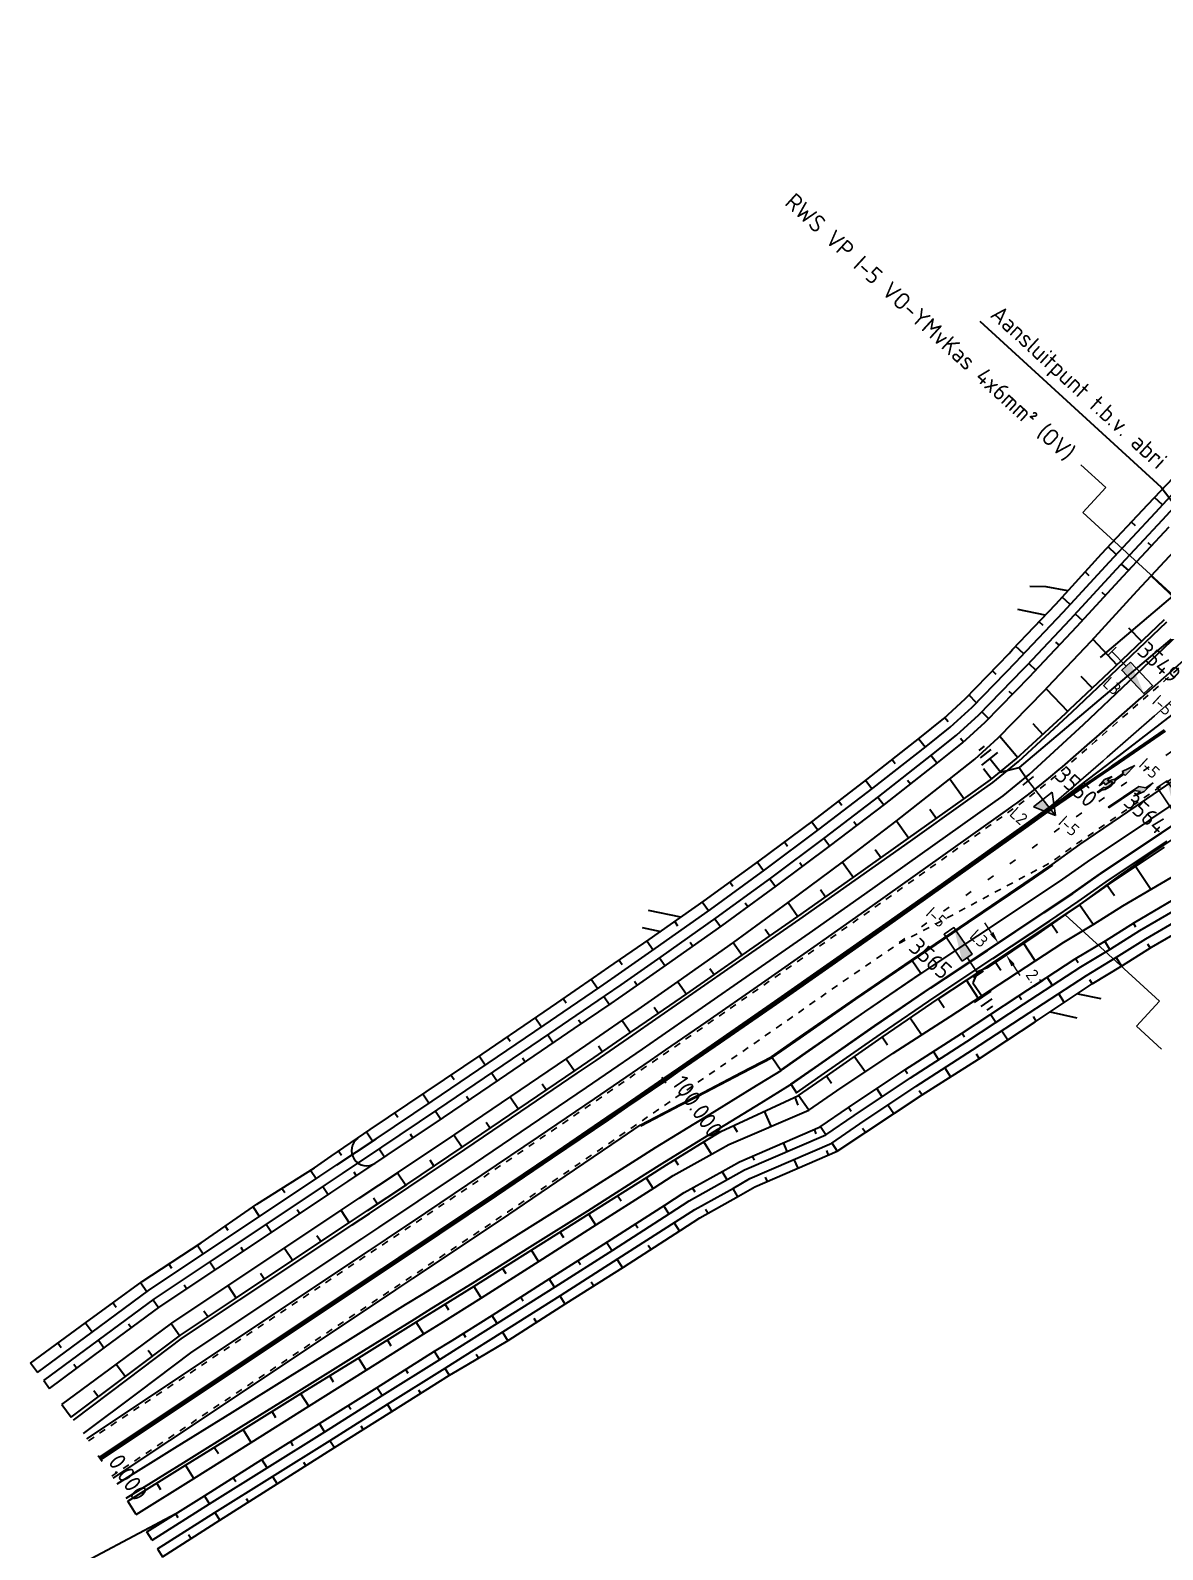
# Model space of a CAD drawing. Header units: metres. Extents: x 134219 to 139080, y 438661 to 444352.
# Drawn here: x 138002.4 to 138169.1, y 439072 to 439295.8 of the extents above; entities that cross this region are included whole.
import ezdxf
from ezdxf.enums import TextEntityAlignment as Align

# ---------------------------------------------------------------- set-up
doc = ezdxf.new("R2010")
doc.units = ezdxf.units.M
doc.linetypes.add('11strp', pattern=[2, 1, -1])
doc.linetypes.add('13strp', pattern=[4, 1, -3])
doc.layers.get('DEFPOINTS').update_dxf_attribs({"color": 193})
for name, color, linetype, lineweight in [('N-WE-KL-ET-T18', 1, 'Continuous', 18), ('N-WE-KL-ET-T25', 7, 'Continuous', 25), ('N-WE-KL-ET_LS_HULPSTUK_MOF-G', 10, 'Continuous', 35), ('N-WE-KL-ET_LS_OV_ARMATUUR-S', 7, 'Continuous', 25), ('N-WE-KL-ET_LS_OV_ARMATUUR-T18', 1, 'Continuous', 25), ('N-WE-KL-ET_LS_OV_KABEL-G', 10, 'KL-LS-OV-N', 35), ('N-WE-KL-ET_LS_OV_KABEL-M', 7, 'Continuous', 18), ('N-WE-KL-ET_LS_OV_KABEL-T25', 7, 'Continuous', 25), ('N-WE-KL-ET_LS_OV_KABEL_AARDING-G', 90, 'Continuous', 35), ('Utd-ondergr-nw', 8, '13strp', 35)]:
    doc.layers.add(name, color=color, linetype=linetype, lineweight=lineweight)
doc.layers.add('N-WE-KL-ET_LS_OV_ARMATUUR-T25', color=2, linetype='Continuous')
doc.layers.add('Utd-weg-nw', color=8, linetype='Continuous')
doc.styles.add('alm a2ee v011$0$rtw_iso', font='NLCS-ISO.ttf')
doc.styles.add('ISO18', font='NLCS-ISO.ttf')
doc.styles.add('ISO25', font='NLCS-ISO.ttf')
doc.styles.add('NLCS-ISO', font='NLCS-ISO.ttf')
doc.styles.add('NLCS_18', font='NLCS-ISO.ttf', dxfattribs={"height": 1.8})
doc.styles.add('NLCS_25', font='NLCS-ISO.ttf', dxfattribs={"height": 2.5})
doc.linetypes.add('KL-LS-OV-N', pattern='A,4,-1,[103,NLCS.SHX,S=0.75,R=0,X=0,Y=0],-1,4,-1.5,["0V",Standard,S=1,R=0,X=0,Y=-0.5],-3', length=14.5)
doc.dimstyles.new('NLCS_t18_pijl_Dimension_l3_h1', dxfattribs={"dimtxt": 1.8, "dimasz": 1.8, "dimexe": 2, "dimexo": 2, "dimgap": 0.7, "dimtad": 1, "dimdec": 1, "dimzin": 0, "dimdsep": 46, "dimtxsty": 'NLCS_18', "dimcen": 2.5, "dimdle": 2, "dimclrd": 256, "dimclre": 256, "dimclrt": 256, "dimadec": 1, "dimazin": 0, "dimtfac": 1, "dimtdec": 1, "dimtofl": 0, "dimtmove": 1, "dimatfit": 0, "dimfxl": 0, "dimtolj": 1, "dimtzin": 0, "dimlwd": 18, "dimlwe": 18, "dimarcsym": 0})

# ---------------------------------------------------------------- blocks, each defined once
blk = doc.blocks.new('SKL-ET_OV_ARMATUUR_LD_NATRIUM_1x55W-SO')
for points in [[(0, 0.88), (0, -0.88)], [(3, 0), (0, 0)]]:
    blk.add_lwpolyline(points)
blk.add_lwpolyline([(3, 0.88), (7.75, 0.88), (7.75, -0.88), (3, -0.88)], close=True)
blk.add_solid([(3, 0.88), (3, -0.88), (3, 0.88), (7.75, -0.88)])
at = {"layer": 'N-WE-KL-ET-T18', "linetype": 'ByBlock', "style": 'NLCS-ISO'}
blk.add_attdef('GROEPSNUMMER', text='', height=1.8, dxfattribs=at).set_placement((-2, -4), align=Align.RIGHT)
blk.add_attdef('FASE-AANSLUITING', (10, -4), '', height=1.8, dxfattribs=at)
at = {"layer": 'N-WE-KL-ET-T18', "linetype": 'ByBlock', "style": 'NLCS-ISO', "flags": 1}
for tag, p in [('TYPE_ARMATUUR', (7.76, -13.46)), ('TYPE_FABRIKAAT', (7.76, -17.24)), ('VERMOGEN_LAMP', (7.76, -21.02)), ('SPIEGELSTAND', (7.76, -24.81)), ('HOOGTE_LICHTMAST', (7.76, -28.59)), ('UITLEGGERHOEK', (7.76, -32.38)), ('TYPE_LICHTMAST', (7.76, -36.16)), ('BOTSVRIENDELIJK', (7.76, -39.95)), ('POSITIE_LICHTMAST', (7.76, -43.73)), ('KABELAANSLUITING', (7.76, -47.52)), ('VOEDINGSPUNT', (7.76, -51.3))]:
    blk.add_attdef(tag, p, '', height=1.8, dxfattribs=at)
at = {"layer": 'N-WE-KL-ET-T25', "linetype": 'ByBlock', "style": 'NLCS-ISO'}
blk.add_attdef('MASTNUMMER', text='', height=2.5, dxfattribs=at).set_placement((4, 3.31), align=Align.MIDDLE)
at = {"layer": 'N-WE-KL-ET-T25', "linetype": 'ByBlock', "style": 'NLCS-ISO', "flags": 1}
blk.add_attdef('TYPE_SYMBOOL', (7.76, -10.06), '', height=2.5, dxfattribs=at)
blk = doc.blocks.new('SKL-ET_AARDING_AARDELECTRODE-SO')
for points in [[(0, 0), (2.5, 0)], [(2.5, 1.5), (2.5, -1.5)], [(3.5, 1), (3.5, -1)], [(4.5, -0.5), (4.5, 0.5)]]:
    blk.add_lwpolyline(points)
at = {"layer": 'N-WE-KL-ET_LS_OV_ARMATUUR-T18', "style": 'ISO18', "flags": 1}
for tag, p in [('OMSCHRIJVING_LEGENDA', (0, -8.64)), ('LOCATIE', (0, -12.42)), ('MASTNUMMER', (0, -16.2)), ('VOEDINGSPUNT', (0, -19.99)), ('GROEPSNUMMER', (0, -23.77)), ('OVERIGE_OPMERKING(EN)_1', (0, -27.56)), ('OVERIGE_OPMERKING(EN)_2', (0, -31.34))]:
    blk.add_attdef(tag, p, '', height=1.8, dxfattribs=at)
at = {"layer": 'N-WE-KL-ET_LS_OV_ARMATUUR-T25', "style": 'ISO25'}
blk.add_attdef('TYPE_SYMBOOL', (0, 4.41), '', height=2.25, dxfattribs=at)
blk = doc.blocks.new('SKL-ET_HULP_MOF_AFDEKMOF_SO')
at = {"ltscale": 10}
h = blk.add_hatch(color=256, dxfattribs=at)
edge = h.paths.add_edge_path()
edge.add_arc((0, 0), 1, 0, 360)
blk.add_circle((0, 0), 1)
at = {"layer": 'N-WE-KL-ET-T18', "style": 'NLCS-ISO', "flags": 1}
for tag, p in [('OMSCHRIJVING_LEGENDA', (0, -8.43)), ('LOCATIE', (0, -12.22)), ('MASTNUMMER', (0, -16)), ('VAN', (0, -19.78)), ('NAAR', (0, -23.57)), ('AFTAKKING', (0, -27.35)), ('VOEDINGSPUNT', (0, -31.14)), ('GROEPSNUMMER', (0, -34.92)), ('POSITIE_X', (0, -38.71)), ('POSITIE_Y', (0, -42.49)), ('OVERIGE_OPMERKING(EN)_2', (0, -50.06))]:
    blk.add_attdef(tag, p, '', height=1.8, dxfattribs=at)
at = {"layer": 'N-WE-KL-ET-T18', "style": 'NLCS-ISO'}
blk.add_attdef('OVERIGE_OPMERKING(EN)_1', (0, -46.28), '', height=1.8, dxfattribs=at)
at = {"layer": 'N-WE-KL-ET-T25', "style": 'NLCS-ISO'}
blk.add_attdef('SOORT_MOF', (0, 2.71), '', height=2.25, dxfattribs=at)
blk = doc.blocks.new('*D158')
at = {"layer": 'DEFPOINTS', "color": 0, "transparency": 16777216}
for p in [(138144.93, 439161.33), (138146.09, 439159.57), (138146.09, 439159.57)]:
    blk.add_point(p, dxfattribs=at)
at = {"layer": 'N-WE-KL-ET_LS_OV_KABEL-M', "linetype": 'Continuous', "lineweight": 18, "transparency": 16777216}
for p, q in [((138143.93, 439162.83), (138142.93, 439164.33)), ((138147.09, 439158.08), (138148.09, 439156.58))]:
    blk.add_line(p, q, dxfattribs=at)
at = {"layer": 'N-WE-KL-ET_LS_OV_KABEL-M', "lineweight": 18, "transparency": 16777216}
for p, q in [((138144.93, 439161.33), (138146.59, 439162.44)), ((138146.09, 439159.57), (138147.76, 439160.68))]:
    blk.add_line(p, q, dxfattribs=at)
at = {"layer": 'N-WE-KL-ET_LS_OV_KABEL-M', "transparency": 16777216}
for points in [[(138144.18, 439162.99), (138143.68, 439162.66), (138144.93, 439161.33)], [(138147.34, 439158.24), (138146.84, 439157.91), (138146.09, 439159.57)]]:
    blk.add_solid(points, dxfattribs=at)
at = {"layer": 'N-WE-KL-ET_LS_OV_KABEL-M', "transparency": 16777216, "insert": (138150.31, 439156.13), "char_height": 1.8, "attachment_point": 5, "rotation": 303.6382, "style": 'NLCS_18'}
blk.add_mtext('\\A1;2.1', dxfattribs=at)
blk = doc.blocks.new('SKL-ET_OV_ARMATUUR_HD_NATRIUM_1x150W-SO')
for p, q in [((6.49, 0), (3.49, 1.76)), ((3.49, -1.76), (6.49, 0))]:
    blk.add_line(p, q)
for points in [[(0, 1), (0, -1)], [(3.49, 0), (0, 0)], [(3.49, 1.76), (3.49, -1.76)], [(3.49, 0), (6.49, 0)]]:
    blk.add_lwpolyline(points)
blk.add_solid([(3.49, 0), (3.49, -1.76), (6.49, 0)])
at = {"layer": 'N-WE-KL-ET_LS_OV_ARMATUUR-T18', "style": 'ISO18', "flags": 1}
for tag, p in [('TYPE_ARMATUUR', (3.07, -6.82)), ('VERMOGEN_LAMP', (3.07, -10.61)), ('SPIEGELSTAND', (3.07, -14.39)), ('HOOGTE_LICHTMAST', (3.07, -18.17)), ('UITLEGGERHOEK', (3.07, -21.96)), ('TYPE_LICHTMAST', (3.07, -25.74)), ('BOTSVRIENDELIJK', (3.07, -29.53)), ('POSITIE_LICHTMAST', (3.07, -33.31)), ('KABELAANSLUITNG', (3.07, -37.1)), ('VOEDINGSPUNT', (3.07, -44.67))]:
    blk.add_attdef(tag, p, '', height=1.8, dxfattribs=at)
at = {"layer": 'N-WE-KL-ET_LS_OV_ARMATUUR-T18', "style": 'ISO18'}
for tag, p in [('FASE-AANSLUITING_1', (3.07, -40.88)), ('GROEPSNUMMER', (3.07, -48.45))]:
    blk.add_attdef(tag, p, '', height=1.8, dxfattribs=at)
at = {"layer": 'N-WE-KL-ET_LS_OV_ARMATUUR-T25', "style": 'ISO25'}
for tag, p, height in [('MASTNUMMER', (3.07, 7.39), 2.5), ('TYPE_SYMBOOL', (3.07, 3.61), 2.25)]:
    blk.add_attdef(tag, p, '', height=height, dxfattribs=at)
blk = doc.blocks.new('Dwm A2 aanvulling$0$A$C3CD96FA4')
at = {"layer": 'Utd-weg-nw'}
h = blk.add_hatch(color=256, dxfattribs=at)
edge = h.paths.add_edge_path()
edge.add_line((1.03, 0), (1.03, 0.75))
edge.add_line((1.03, 0.75), (1.03, 0.75))
edge.add_line((1.03, 0.75), (1.03, 0.77))
edge.add_ellipse((0.96, 1.95), major_axis=(0, 1.2), ratio=0.3125, start_angle=-168.5419, end_angle=-11.537)
edge.add_line((1.03, 3.13), (1.03, 3.15))
edge.add_line((1.03, 3.15), (1.03, 4.75))
edge.add_line((1.03, 4.75), (1.33, 4.75))
edge.add_line((1.33, 4.75), (0.96, 6.8))
edge.add_line((0.96, 6.8), (0.58, 4.75))
edge.add_line((0.58, 4.75), (0.66, 4.75))
edge.add_line((0.66, 4.75), (0.88, 4.75))
edge.add_line((0.88, 4.75), (0.88, 3.15))
edge.add_line((0.88, 3.15), (0.88, 3.13))
edge.add_ellipse((0.96, 1.95), major_axis=(0, 1.2), ratio=0.3125, start_angle=11.537, end_angle=73.0422)
edge.add_line((0.6, 2.3), (0.3, 2.3))
edge.add_line((0.3, 2.3), (0.3, 3.15))
edge.add_line((0.3, 3.15), (0, 1.95))
edge.add_line((0, 1.95), (0.3, 0.75))
edge.add_line((0.3, 0.75), (0.3, 1.6))
edge.add_line((0.3, 1.6), (0.66, 1.6))
edge.add_line((0.66, 1.6), (0.75, 1.6))
edge.add_ellipse((0.96, 1.95), major_axis=(0, 0.72), ratio=0.333997, start_angle=161.8264, end_angle=479.0871, ccw=False)
edge.add_line((0.88, 1.27), (0.88, 0.77))
edge.add_line((0.88, 0.77), (0.88, 0.75))
edge.add_line((0.88, 0.75), (0.88, 0))
edge.add_line((0.88, 0), (1.03, 0))
for p, q in [((0.96, 6.8), (0.58, 4.75)), ((0.96, 6.8), (1.33, 4.75)), ((0.3, 3.15), (0, 1.95)), ((0.3, 2.3), (0.3, 3.15)), ((0.6, 2.3), (0.3, 2.3)), ((0, 1.95), (0.3, 0.75)), ((0.3, 0.75), (0.3, 1.6)), ((0.75, 1.6), (0.3, 1.6))]:
    blk.add_line(p, q, dxfattribs=at)
at = {"layer": 'Utd-weg-nw', "linetype": 'Continuous'}
for p, q in [((0.88, 4.75), (0.58, 4.75)), ((0.88, 4.75), (0.88, 3.13)), ((1.03, 4.75), (1.03, 3.13)), ((1.03, 4.75), (1.33, 4.75)), ((0.88, 4.02), (0.88, 3.75)), ((1.03, 4.02), (1.03, 3.75))]:
    blk.add_line(p, q, dxfattribs=at)
at = {"layer": 'Utd-weg-nw'}
for points in [[(0.88, 0), (0.88, 1.27)], [(1.03, 0), (0.88, 0)], [(1.03, 0), (0.88, 0)], [(1.03, 0.77), (1.03, 0)]]:
    blk.add_lwpolyline(points, dxfattribs=at)
at = {"layer": 'Utd-weg-nw', "linetype": 'Continuous'}
for major_axis, ratio, start_param, end_param in [((0, 1.2), 0.3125, 0.20148, 1.274828), ((0, 0.72), 0.333997, 2.824404, 8.361647), ((0, 1.2), 0.3125, -0.20148, 0.20148), ((0, 1.2), 0.3125, -0.20148, 0.20148), ((0, 1.2), 0.3125, -2.940235, -0.20148), ((0, 1.2), 0.3125, 2.940235, 3.34295)]:
    blk.add_ellipse((0.96, 1.95), major_axis=major_axis, ratio=ratio, start_param=start_param, end_param=end_param, dxfattribs=at)
blk = doc.blocks.new('Dwm A2 aanvulling$0$pijlre_750')
blk.add_hatch(color=256).paths.add_polyline_path([(5.2, -0.38), (4, -0.38), (5.7, -0.68), (7.5, -0.38), (6.2, -0.38), (5.45, 0.37), (0, 0.37), (0, 0.23), (4.6, 0.23)])
for p, q in [((0, 0.37), (5.45, 0.37)), ((0, 0.37), (0, 0.23)), ((0, 0.23), (4.6, 0.23)), ((5.2, -0.38), (4.6, 0.23)), ((6.2, -0.38), (5.45, 0.37)), ((4, -0.38), (5.2, -0.38)), ((5.7, -0.68), (4, -0.38)), ((5.7, -0.68), (7.5, -0.38)), ((6.2, -0.38), (7.5, -0.38))]:
    blk.add_line(p, q)

msp = doc.modelspace()

# ---------------------------------------------------------------- linework, layer by layer
at = {"layer": 'N-WE-KL-ET_LS_OV_KABEL-G', "flags": 128}
for points, elevation in [([(138226.41, 439370.48), (138226.42, 439370.48), (138226.78, 439370.29), (138227.32, 439370.25), (138230.28, 439368.21), (138232.1, 439367.23), (138237.95, 439362.02), (138243.25, 439356.44), (138248.65, 439349.64), (138252.11, 439344.3), (138254.79, 439338.28), (138255.76, 439335.72), (138259.21, 439330.17), (138265.47, 439316), (138268.85, 439307.24), (138269.67, 439304.79), (138271.26, 439298.13), (138272.2, 439297.12), (138272.17, 439297.15), (138271.91, 439295.71), (138271.42, 439293.96), (138270.22, 439290.23), (138269.28, 439287.52), (138268.39, 439283.68), (138266.98, 439279.38), (138265.73, 439276.55), (138264.4, 439274.52), (138262.92, 439273.13), (138255.87, 439268.77), (138246.39, 439263.3), (138237.65, 439258.49), (138229.75, 439254.86), (138220.46, 439250.15), (138211.45, 439245.2), (138205.94, 439241.88), (138201.48, 439238.69), (138199.37, 439237.2), (138190.42, 439229.42), (138177.69, 439218.52), (138159.93, 439203.43)], 2.94), ([(138180.2, 439212), (138180.21, 439212.01), (138179.15, 439213.27), (138179.9, 439213.99), (138180.63, 439214.83), (138147.97, 439187.22)], 2.61), ([(138145.24, 439186.52), (138147.97, 439187.22), (138149.31, 439185.25)], 2.29)]:
    msp.add_lwpolyline(points, dxfattribs=dict(at, elevation=elevation))
for points in [[(138142.22, 439252.99), (138168.89, 439228.54), (138178.68, 439215.76)], [(138294.71, 439236.8), (138294.44, 439235.29), (138291.41, 439235.8), (138288.6, 439236.07), (138285.98, 439236.29), (138282.58, 439236.36), (138280.19, 439236.29), (138278.33, 439236.2), (138276.46, 439235.99), (138273.39, 439235.52), (138273.63, 439234.31), (138273.66, 439232.91), (138273.38, 439231.48), (138272.79, 439230.03), (138271.88, 439228.73), (138270.75, 439227.65), (138269.75, 439227.07), (138268.24, 439226.52), (138266.88, 439226.46), (138261.62, 439226.47), (138254.87, 439224.54), (138251.59, 439223.31), (138247.91, 439222.11), (138242.51, 439219.97), (138234.47, 439216.79), (138228.78, 439214.34), (138221.8, 439210.99), (138216.43, 439208.15), (138209.13, 439203.57), (138203.32, 439199.38), (138200.52, 439197.5), (138193.4, 439192.58), (138184.37, 439186.22), (138177.85, 439181.59), (138174.24, 439179.13), (138167.02, 439174.28), (138162.56, 439171.14), (138157.83, 439167.68), (138150.76, 439162.69), (138150.75, 439162.7), (138143.27, 439157.68), (138141.83, 439157.13), (138141.19, 439155.48)]]:
    msp.add_lwpolyline(points, dxfattribs=at)
at = {"layer": 'N-WE-KL-ET_LS_OV_KABEL-T25'}
for p, q in [((138160.74, 439228.47), (138157.06, 439231.84)), ((138160.74, 439228.47), (138157.37, 439224.78)), ((138157.37, 439224.78), (138170.8, 439212.47)), ((138168.64, 439152.76), (138154.74, 439165.5)), ((138168.64, 439152.76), (138165.26, 439149.08)), ((138168.94, 439145.7), (138165.26, 439149.08))]:
    msp.add_line(p, q, dxfattribs=at)
at = {"layer": 'Utd-ondergr-nw', "linetype": 'Continuous'}
for p, q in [((138093.37, 439166.21), (138098.13, 439165.19)), ((138092.47, 439163.62), (138095.22, 439163.07)), ((138156.61, 439153.86), (138160.03, 439153.17)), ((138152.55, 439151.22), (138156.48, 439150.31)), ((138023.78, 439077.24), (138005.9, 439067.7))]:
    msp.add_line(p, q, dxfattribs=at)
at = {"layer": 'Utd-ondergr-nw', "color": 7, "linetype": 'Continuous'}
for p, q in [((138095.38, 439141.57), (138095.95, 439140.74)), ((138095.38, 439141.57), (138095.95, 439140.74)), ((138012.38, 439085.82), (138012.93, 439084.99)), ((138012.38, 439085.82), (138012.93, 439084.99))]:
    msp.add_line(p, q, dxfattribs=at)
at = {"layer": 'Utd-ondergr-nw', "linetype": 'Continuous', "flags": 128}
for points in [[(138002.39, 439099.45), (138010.48, 439105.37), (138018.86, 439111.49), (138027.51, 439117.19), (138035.74, 439122.89), (138044.21, 439128.21), (138046.68, 439129.92), (138052.41, 439133.85), (138060.66, 439139.41), (138068.89, 439144.99), (138077.11, 439150.59), (138079.9, 439152.5), (138085.3, 439156.22), (138087.57, 439157.79), (138093.5, 439161.85), (138101.62, 439167.59), (138109.67, 439173.43), (138117.65, 439179.36), (138125.54, 439185.43), (138133.36, 439191.59), (138136.88, 439194.45), (138140.03, 439197.33), (138146.52, 439204), (138147.02, 439204.61), (138153.39, 439211.29), (138160.13, 439218.71), (138166.94, 439225.95), (138174.49, 439233.94)], [(138003.43, 439098.06), (138011.49, 439104.02), (138019.8, 439110.16), (138028.38, 439115.89), (138036.7, 439121.44), (138045.02, 439126.99), (138047.53, 439128.66), (138053.31, 439132.52), (138061.57, 439138.07), (138069.81, 439143.64), (138078.03, 439149.24), (138080.82, 439151.15), (138086.23, 439154.87), (138088.51, 439156.44), (138094.41, 439160.54), (138102.52, 439166.3), (138110.56, 439172.16), (138118.54, 439178.11), (138126.44, 439184.16), (138134.28, 439190.3), (138137.85, 439193.18), (138141.06, 439196.11), (138147.62, 439202.83), (138148.16, 439203.41), (138154.49, 439210.13), (138161.27, 439217.52), (138168.06, 439224.8), (138175.46, 439232.83)], [(138004.34, 439096.87), (138012.39, 439102.82), (138020.67, 439108.94), (138029.21, 439114.64), (138037.53, 439120.19), (138045.85, 439125.74), (138048.36, 439127.41), (138054.14, 439131.27), (138062.4, 439136.83), (138070.65, 439142.4), (138078.87, 439148.01), (138081.67, 439149.92), (138087.08, 439153.63), (138089.36, 439155.2), (138095.26, 439159.31), (138103.38, 439165.07), (138111.42, 439170.93), (138119.4, 439176.89), (138127.31, 439182.93), (138135.15, 439189.08), (138138.76, 439191.99), (138142.04, 439194.97), (138148.65, 439201.74), (138149.19, 439202.32), (138155.52, 439209.04), (138162.31, 439216.44), (138169.1, 439223.72), (138176.45, 439231.7)], [(138169.09, 439225.92), (138167.92, 439226.99)], [(138005.19, 439095.73), (138013.25, 439101.68), (138021.49, 439107.78), (138030, 439113.46), (138038.32, 439119.01), (138046.64, 439124.55), (138049.15, 439126.22), (138054.94, 439130.09), (138063.2, 439135.64), (138071.45, 439141.22), (138079.68, 439146.83), (138082.47, 439148.74), (138087.89, 439152.46), (138090.17, 439154.03), (138096.07, 439158.13), (138104.19, 439163.9), (138112.24, 439169.76), (138120.22, 439175.72), (138128.14, 439181.77), (138135.98, 439187.92), (138139.63, 439190.86), (138142.96, 439193.88), (138149.62, 439200.7), (138150.17, 439201.28), (138156.5, 439208.01), (138163.3, 439215.41), (138170.09, 439222.7)], [(138165.1, 439222.81), (138164.51, 439223.36)], [(138007, 439093.33), (138015.05, 439099.29), (138023.23, 439105.33), (138031.67, 439110.96), (138039.99, 439116.51), (138048.31, 439122.06), (138050.81, 439123.73), (138056.61, 439127.6), (138064.88, 439133.16), (138073.13, 439138.74), (138081.37, 439144.35), (138084.17, 439146.27), (138089.59, 439149.99), (138091.87, 439151.56), (138097.78, 439155.67), (138105.91, 439161.44), (138113.96, 439167.31), (138121.95, 439173.27), (138129.87, 439179.33), (138137.73, 439185.48), (138141.45, 439188.47), (138144.9, 439191.6), (138151.68, 439198.52), (138152.23, 439199.1), (138158.57, 439205.84), (138165.37, 439213.24), (138172.18, 439220.55)], [(138162.28, 439218.6), (138161.08, 439219.72)], [(138166.96, 439220.38), (138167.48, 439219.89)], [(138163.03, 439217.2), (138164.07, 439216.24)], [(138158.29, 439215.48), (138157.69, 439216.03)], [(138167.44, 439215.45), (138171.81, 439211.35)], [(138155.51, 439211.24), (138154.34, 439212.33)], [(138160.16, 439213.04), (138160.68, 439212.56)], [(138008.41, 439091.46), (138016.41, 439097.48), (138024.48, 439103.56), (138032.87, 439109.16), (138041.19, 439114.7), (138049.51, 439120.25), (138052.02, 439121.92), (138057.81, 439125.79), (138066.09, 439131.36), (138074.35, 439136.95), (138082.6, 439142.56), (138085.39, 439144.48), (138090.82, 439148.2), (138093.1, 439149.77), (138099.03, 439153.87), (138107.22, 439159.56), (138115.39, 439165.27), (138123.55, 439171.01), (138131.69, 439176.78), (138139.81, 439182.57), (138143.79, 439185.42), (138147.54, 439188.49), (138154.82, 439195.19), (138155.4, 439195.74), (138162.11, 439202.1), (138169.39, 439209.03)], [(138008.71, 439091.06), (138016.71, 439097.09), (138024.77, 439103.15), (138033.15, 439108.74), (138041.47, 439114.29), (138049.79, 439119.84), (138052.3, 439121.51), (138058.09, 439125.38), (138066.37, 439130.94), (138074.63, 439136.53), (138082.88, 439142.15), (138085.68, 439144.06), (138091.1, 439147.79), (138093.38, 439149.36), (138099.31, 439153.45), (138107.51, 439159.15), (138115.68, 439164.86), (138123.84, 439170.61), (138131.98, 439176.37), (138140.1, 439182.17), (138144.09, 439185.03), (138147.87, 439188.1), (138155.16, 439194.83), (138155.74, 439195.38), (138162.46, 439201.74), (138169.73, 439208.67)], [(138151.51, 439208.14), (138150.92, 439208.7)], [(138156.25, 439209.84), (138157.3, 439208.88)], [(138164.11, 439207.81), (138166.01, 439205.82)], [(138010.21, 439089.06), (138018.21, 439095.09), (138026.22, 439101.11), (138034.54, 439106.66), (138042.86, 439112.21), (138051.18, 439117.76), (138053.68, 439119.43), (138059.48, 439123.3), (138067.77, 439128.87), (138076.04, 439134.46), (138084.29, 439140.08), (138087.09, 439142), (138092.52, 439145.73), (138094.8, 439147.3), (138100.74, 439151.4), (138108.94, 439157.1), (138117.12, 439162.82), (138125.28, 439168.56), (138133.42, 439174.33), (138141.55, 439180.13), (138145.61, 439183.04), (138149.48, 439186.2), (138156.88, 439193.01), (138157.46, 439193.56), (138164.18, 439199.93), (138171.46, 439206.86)], [(138153.36, 439205.71), (138153.88, 439205.23)], [(138158.83, 439206.12), (138162.39, 439202.37)], [(138010.71, 439088.31), (138019.03, 439093.86), (138027.35, 439099.41), (138035.67, 439104.96), (138043.99, 439110.5), (138052.31, 439116.05), (138054.82, 439117.72), (138060.62, 439121.6), (138068.91, 439127.17), (138077.19, 439132.77), (138085.44, 439138.39), (138088.25, 439140.31), (138093.68, 439144.04), (138095.97, 439145.61), (138101.9, 439149.71), (138110.11, 439155.41), (138118.29, 439161.14), (138126.46, 439166.89), (138134.61, 439172.66), (138142.74, 439178.46), (138146.8, 439181.37), (138147.08, 439181.57), (138147.63, 439181.97), (138149.23, 439183.16), (138150.81, 439184.38), (138152.35, 439185.64), (138153.88, 439186.92), (138154.35, 439187.33), (138158.42, 439190.87), (138159.03, 439191.4), (138165.97, 439197.48), (138173.49, 439204.1)], [(138148.67, 439203.95), (138147.47, 439205.08)], [(138144.62, 439200.91), (138144.05, 439201.46)], [(138149.43, 439202.56), (138150.46, 439201.58)], [(138151.98, 439198.83), (138155.14, 439195.49)], [(138152.9, 439181.45), (138160.85, 439187.53), (138161.49, 439188.01), (138168.78, 439193.63), (138176.69, 439199.75)], [(138157.09, 439200.7), (138158.77, 439198.93)], [(138141.71, 439196.77), (138140.6, 439197.92)], [(138146.47, 439198.49), (138146.98, 439198)], [(138137.53, 439193.96), (138137.01, 439194.57)], [(138142.5, 439195.44), (138143.48, 439194.42)], [(138149.99, 439193.69), (138151.46, 439192.1)], [(138152.9, 439181.45), (138161.17, 439187.09), (138161.83, 439187.54), (138169.41, 439192.76)], [(138134.17, 439190.21), (138133.18, 439191.45)], [(138139.35, 439191.56), (138139.81, 439191.02)], [(138145.12, 439191.83), (138147.79, 439188.71)], [(138129.75, 439187.75), (138129.27, 439188.36)], [(138135.04, 439188.99), (138135.93, 439187.88)], [(138014.59, 439082.49), (138022.91, 439088.04), (138031.24, 439093.58), (138039.56, 439099.13), (138047.88, 439104.68), (138056.2, 439110.23), (138058.7, 439111.9), (138064.52, 439115.78), (138072.83, 439121.37), (138081.12, 439126.98), (138089.39, 439132.61), (138092.2, 439134.53), (138098.12, 439137.59), (138100.6, 439138.88), (138107.07, 439142.25), (138111.54, 439144.59), (138115.65, 439147.46), (138123.87, 439153.2), (138132.14, 439158.84), (138140.45, 439164.46), (138148.73, 439170.1), (138152.87, 439172.93), (138156.94, 439175.85), (138165.22, 439181.5), (138165.88, 439181.96), (138173.48, 439187.18)], [(138131.55, 439185.36), (138131.99, 439184.79)], [(138137.79, 439185.53), (138139.87, 439182.62)], [(138142.75, 439187.06), (138143.93, 439185.54)], [(138112.94, 439142.58), (138117.06, 439145.45), (138125.27, 439151.19), (138133.56, 439156.84), (138141.92, 439162.39), (138150.26, 439167.96), (138154.43, 439170.75), (138158.53, 439173.65), (138166.87, 439179.23), (138167.53, 439179.68), (138175.19, 439184.84)], [(138126.3, 439184.05), (138125.35, 439185.28)], [(138012.65, 439085.4), (138020.97, 439090.95), (138029.29, 439096.5), (138037.61, 439102.04), (138045.93, 439107.59), (138054.26, 439113.14), (138056.76, 439114.81), (138062.57, 439118.69), (138070.87, 439124.27), (138079.15, 439129.87), (138087.42, 439135.5), (138090.23, 439137.42), (138095.67, 439141.16), (138097.95, 439142.73), (138103.9, 439146.84), (138112.11, 439152.54), (138120.3, 439158.27), (138128.48, 439164.03), (138136.64, 439169.81), (138144.78, 439175.62), (138148.84, 439178.53), (138152.9, 439181.45)], [(138114.37, 439140.53), (138118.49, 439143.4), (138126.69, 439149.14), (138134.95, 439154.77), (138143.3, 439160.31), (138151.65, 439165.88), (138155.85, 439168.69), (138159.95, 439171.59), (138168.26, 439177.15), (138168.93, 439177.6), (138176.59, 439182.77)], [(138114.4, 439140.49), (138118.51, 439143.35), (138126.72, 439149.09), (138134.98, 439154.73), (138143.33, 439160.26), (138151.68, 439165.84), (138155.87, 439168.65), (138159.98, 439171.55), (138168.29, 439177.11), (138168.96, 439177.56), (138176.62, 439182.73)], [(138121.86, 439181.62), (138121.39, 439182.24)], [(138127.18, 439182.84), (138128.06, 439181.71)], [(138134.82, 439181.08), (138135.8, 439179.71)], [(138118.35, 439177.97), (138117.43, 439179.2)], [(138123.65, 439179.24), (138124.08, 439178.67)], [(138129.91, 439179.36), (138131.73, 439176.81)], [(138119.25, 439176.78), (138120.11, 439175.64)], [(138113.88, 439175.6), (138113.42, 439176.22)], [(138114.4, 439140.49), (138115.22, 439139.3), (138119.34, 439142.16), (138127.55, 439147.9), (138135.79, 439153.52), (138144.13, 439159.06), (138152.49, 439164.63), (138156.7, 439167.46), (138160.81, 439170.36), (138169.1, 439175.91), (138169.76, 439176.36)], [(138115.51, 439138.89), (138119.63, 439141.75), (138127.83, 439147.49), (138136.07, 439153.11), (138144.41, 439158.64), (138152.77, 439164.22), (138156.98, 439167.05), (138161.09, 439169.95), (138169.38, 439175.49)], [(138126.8, 439175.12), (138127.65, 439173.92)], [(138110.34, 439172), (138109.41, 439173.25)], [(138115.68, 439173.22), (138116.1, 439172.65)], [(138121.97, 439173.29), (138123.57, 439171.03)], [(138132.22, 439158.74), (138140.52, 439164.36), (138148.81, 439170), (138152.94, 439172.83)], [(138167.38, 439169.25), (138165.11, 439172.64)], [(138105.83, 439169.69), (138105.37, 439170.32)], [(138111.25, 439170.81), (138112.1, 439169.66)], [(138117, 439136.74), (138121.15, 439139.57), (138129.45, 439145.14), (138137.81, 439150.52), (138146.17, 439156), (138154.59, 439161.49), (138158.98, 439164.14), (138163.25, 439166.83), (138171.82, 439171.86)], [(138162.04, 439168.3), (138160.96, 439169.85)], [(138118.71, 439134.28), (138122.87, 439137.11), (138131.16, 439142.67), (138139.48, 439148.03), (138147.83, 439153.51), (138156.26, 439159), (138160.68, 439161.66), (138164.96, 439164.36), (138173.49, 439169.37)], [(138118.72, 439169.22), (138119.48, 439168.15)], [(138119.52, 439133.11), (138123.68, 439135.94), (138131.97, 439141.5), (138140.28, 439146.85), (138148.62, 439152.32), (138157.06, 439157.82), (138161.49, 439160.49), (138165.77, 439163.19), (138174.29, 439168.18)], [(138102.25, 439166.11), (138101.33, 439167.39)], [(138107.64, 439167.29), (138108.05, 439166.72)], [(138113.96, 439167.31), (138115.39, 439165.27)], [(138120.38, 439131.88), (138124.54, 439134.71), (138132.82, 439140.27), (138141.12, 439145.6), (138149.45, 439151.07), (138157.89, 439156.57), (138162.34, 439159.26), (138166.63, 439161.96), (138175.12, 439166.94)], [(138121.21, 439130.68), (138125.39, 439133.49), (138133.71, 439138.98), (138142.02, 439144.26), (138150.33, 439149.75), (138158.72, 439155.33), (138163.19, 439158.03), (138167.48, 439160.74), (138175.97, 439165.67)], [(138158.87, 439164.07), (138156.87, 439166.97)], [(138097.72, 439163.86), (138097.26, 439164.51)], [(138103.18, 439164.93), (138104.01, 439163.77)], [(138110.61, 439163.39), (138111.29, 439162.41)], [(138153.63, 439162.82), (138152.72, 439164.19)], [(138165.19, 439163.67), (138164.82, 439164.27)], [(138094.1, 439160.32), (138093.18, 439161.63)], [(138099.52, 439161.46), (138099.94, 439160.88)], [(138105.88, 439161.42), (138107.2, 439159.54)], [(138150.35, 439158.73), (138148.56, 439161.41)], [(138161.34, 439160.4), (138160.59, 439161.61)], [(138166.88, 439161.24), (138167.27, 439160.61)], [(138089.53, 439158.14), (138089.06, 439158.81)], [(138095.04, 439159.15), (138095.86, 439157.98)], [(138111.61, 439144.49), (138115.73, 439147.35), (138123.94, 439153.1), (138132.22, 439158.74)], [(138111.61, 439144.49), (138112.91, 439142.62), (138117.03, 439145.49), (138125.24, 439151.23), (138133.53, 439156.88), (138132.22, 439158.74)], [(138145.28, 439157.32), (138144.4, 439158.63)], [(138156.68, 439158.42), (138156.31, 439159.03)], [(138162.26, 439159.2), (138163.04, 439157.94)], [(138102.45, 439157.61), (138103.09, 439156.69)], [(138152.89, 439155.11), (138152.12, 439156.3)], [(138085.88, 439154.63), (138084.95, 439155.98)], [(138091.35, 439155.72), (138091.75, 439155.13)], [(138097.74, 439155.64), (138098.98, 439153.83)], [(138141.97, 439153.25), (138140.24, 439155.87)], [(138158.37, 439155.99), (138158.76, 439155.36)], [(138081.29, 439152.47), (138080.83, 439153.15)], [(138086.83, 439153.46), (138087.64, 439152.29)], [(138094.25, 439151.89), (138094.87, 439150.99)], [(138136.95, 439151.82), (138136.07, 439153.11)], [(138148.32, 439152.97), (138147.93, 439153.57)], [(138153.79, 439153.9), (138154.63, 439152.61)], [(138077.63, 439148.97), (138076.71, 439150.32)], [(138083.11, 439150.05), (138083.52, 439149.46)], [(138089.52, 439149.94), (138090.75, 439148.15)], [(138133.62, 439147.82), (138131.94, 439150.29)], [(138144.53, 439149.64), (138143.75, 439150.83)], [(138150.03, 439150.5), (138150.46, 439149.84)], [(138073.04, 439146.83), (138072.58, 439147.5)], [(138078.59, 439147.81), (138079.39, 439146.63)], [(138128.62, 439146.3), (138127.81, 439147.47)], [(138139.95, 439147.49), (138139.57, 439148.08)], [(138145.42, 439148.42), (138146.3, 439147.08)], [(138086.02, 439146.22), (138086.63, 439145.32)], [(138136.13, 439144.18), (138135.36, 439145.38)], [(138069.36, 439143.35), (138068.45, 439144.69)], [(138074.86, 439144.41), (138075.26, 439143.82)], [(138081.28, 439144.29), (138082.51, 439142.5)], [(138092.27, 439134.43), (138098.19, 439137.49), (138100.67, 439138.78), (138107.14, 439142.15), (138111.61, 439144.49)], [(138125.29, 439142.35), (138123.71, 439144.61)], [(138137.03, 439142.98), (138137.89, 439141.63)], [(138141.68, 439145), (138142.12, 439144.32)], [(138015.15, 439081.66), (138023.65, 439086.94), (138032.15, 439092.22), (138040.65, 439097.5), (138049.14, 439102.78), (138057.64, 439108.06), (138060.2, 439109.65), (138066.15, 439113.35), (138074.64, 439118.67), (138083.12, 439124.02), (138091.59, 439129.4), (138094.46, 439131.23), (138100.12, 439134.69), (138102.49, 439136.14), (138108.67, 439139.94), (138112.94, 439142.58)], [(138064.77, 439141.21), (138064.32, 439141.88)], [(138070.33, 439142.18), (138071.13, 439141.01)], [(138077.76, 439140.58), (138078.37, 439139.69)], [(138120.37, 439140.65), (138119.61, 439141.74)], [(138131.55, 439142.08), (138131.16, 439142.67)], [(138016.47, 439079.53), (138024.97, 439084.81), (138033.47, 439090.09), (138041.96, 439095.37), (138050.46, 439100.65), (138058.96, 439105.93), (138061.52, 439107.52), (138067.47, 439111.23), (138075.97, 439116.56), (138084.46, 439121.91), (138092.93, 439127.29), (138095.79, 439129.12), (138101.42, 439132.56), (138103.8, 439134.01), (138109.98, 439137.82), (138114.26, 439140.46), (138114.37, 439140.53)], [(138016.73, 439079.11), (138025.23, 439084.39), (138033.73, 439089.67), (138042.23, 439094.95), (138050.73, 439100.23), (138059.23, 439105.51), (138061.79, 439107.1), (138067.74, 439110.81), (138076.24, 439116.13), (138084.73, 439121.49), (138093.2, 439126.87), (138096.06, 439128.69), (138101.68, 439132.13), (138104.06, 439133.59), (138115.51, 439138.89)], [(138061.08, 439137.74), (138060.18, 439139.08)], [(138066.59, 439138.79), (138066.98, 439138.2)], [(138073.02, 439138.67), (138074.24, 439136.87)], [(138115.43, 439137.45), (138115, 439138.65)], [(138117, 439136.74), (138115.51, 439138.89)], [(138127.8, 439138.7), (138127.01, 439139.89)], [(138133.26, 439139.62), (138133.69, 439138.96)], [(138017.96, 439077.13), (138026.43, 439082.45), (138034.91, 439087.77), (138043.38, 439093.09), (138051.85, 439098.42), (138060.33, 439103.74), (138062.88, 439105.34), (138068.82, 439109.08), (138077.3, 439114.45), (138085.77, 439119.85), (138094.22, 439125.27), (138097.06, 439127.1), (138102.8, 439130.3), (138105.23, 439131.68), (138117, 439136.74)], [(138056.48, 439135.62), (138056.03, 439136.29)], [(138062.05, 439136.58), (138062.84, 439135.4)], [(138111.45, 439134.36), (138110.47, 439136.55)], [(138123.25, 439136.51), (138122.85, 439137.1)], [(138128.67, 439137.49), (138129.53, 439136.22)], [(138019.54, 439074.58), (138028.02, 439079.91), (138036.49, 439085.23), (138044.96, 439090.55), (138053.44, 439095.87), (138061.91, 439101.19), (138064.47, 439102.79), (138070.41, 439106.53), (138078.9, 439111.91), (138087.37, 439117.31), (138095.83, 439122.74), (138098.66, 439124.57), (138104.37, 439127.74), (138106.8, 439129.12), (138118.71, 439134.28)], [(138069.49, 439134.97), (138070.1, 439134.07)], [(138106.49, 439133.46), (138105.94, 439134.46)], [(138118.1, 439133.25), (138117.87, 439133.92)], [(138119.52, 439133.11), (138118.72, 439134.29)], [(138124.94, 439134.08), (138125.36, 439133.46)], [(138020.3, 439073.37), (138028.77, 439078.69), (138037.24, 439084.02), (138045.72, 439089.34), (138054.19, 439094.66), (138062.66, 439099.98), (138065.22, 439101.58), (138071.16, 439105.32), (138079.65, 439110.7), (138088.13, 439116.11), (138096.6, 439121.54), (138099.41, 439123.36), (138105.11, 439126.53), (138107.54, 439127.91), (138119.52, 439133.11)], [(138021.09, 439072.1), (138029.56, 439077.42), (138038.03, 439082.74), (138046.51, 439088.06), (138054.98, 439093.38), (138063.45, 439098.7), (138066.01, 439100.31), (138071.95, 439104.05), (138080.45, 439109.43), (138088.94, 439114.84), (138097.4, 439120.28), (138100.21, 439122.09), (138105.9, 439125.25), (138108.33, 439126.63), (138120.38, 439131.88)], [(138052.78, 439132.17), (138051.89, 439133.5)], [(138058.3, 439133.21), (138058.69, 439132.61)], [(138064.74, 439133.07), (138065.96, 439131.27)], [(138102.68, 439130.23), (138101.56, 439132.06)], [(138113.84, 439130.64), (138113.29, 439131.94)], [(138120.39, 439131.89), (138121.21, 439130.68)], [(138021.82, 439070.92), (138030.27, 439076.28), (138038.72, 439081.64), (138047.17, 439087), (138055.63, 439092.34), (138064.09, 439097.68), (138066.72, 439099.17), (138072.75, 439102.77), (138081.21, 439108.22), (138089.72, 439113.6), (138098.19, 439119.04), (138100.99, 439120.86), (138106.64, 439124.04), (138109.06, 439125.43), (138121.21, 439130.68)], [(138048.2, 439130.03), (138047.77, 439130.67)], [(138053.75, 439131.01), (138054.54, 439129.83)], [(138061.2, 439129.38), (138061.81, 439128.48)], [(138097.81, 439128.63), (138097.3, 439129.45)], [(138109.04, 439129.33), (138108.72, 439129.95)], [(138114.83, 439129.46), (138115.39, 439128.17)], [(138119.64, 439130.78), (138119.88, 439130.11)], [(138044.46, 439126.61), (138043.64, 439127.85)], [(138049.99, 439127.64), (138050.38, 439127.05)], [(138056.45, 439127.49), (138057.66, 439125.69)], [(138104.97, 439126.45), (138104.27, 439127.69)], [(138039.85, 439124.52), (138039.4, 439125.19)], [(138045.44, 439125.46), (138046.23, 439124.27)], [(138094.09, 439125.19), (138093.07, 439126.78)], [(138100.26, 439124.64), (138099.9, 439125.26)], [(138105.81, 439125.2), (138106.51, 439123.96)], [(138110.58, 439126.85), (138110.9, 439126.22)], [(138052.9, 439123.81), (138053.5, 439122.91)], [(138089.36, 439123.29), (138088.85, 439124.1)], [(138036.14, 439121.07), (138035.18, 439122.5)], [(138041.67, 439122.09), (138042.07, 439121.5)], [(138048.14, 439121.94), (138049.34, 439120.14)], [(138085.66, 439119.78), (138084.63, 439121.42)], [(138096.42, 439121.43), (138095.65, 439122.63)], [(138101.8, 439122.15), (138102.17, 439121.52)], [(138031.53, 439118.97), (138031.07, 439119.66)], [(138037.11, 439119.91), (138037.91, 439118.73)], [(138044.58, 439118.27), (138045.18, 439117.36)], [(138080.92, 439117.92), (138080.4, 439118.76)], [(138091.83, 439119.33), (138091.44, 439119.92)], [(138097.19, 439120.14), (138097.99, 439118.91)], [(138027.82, 439115.52), (138026.96, 439116.82)], [(138033.35, 439116.55), (138033.74, 439115.95)], [(138039.82, 439116.4), (138041.02, 439114.59)], [(138077.23, 439114.4), (138076.17, 439116.09)], [(138088, 439116.02), (138087.23, 439117.22)], [(138093.38, 439116.82), (138093.78, 439116.2)], [(138023.22, 439113.41), (138022.78, 439114.07)], [(138028.8, 439114.37), (138029.58, 439113.18)], [(138083.4, 439113.94), (138083.02, 439114.54)], [(138088.78, 439114.74), (138089.57, 439113.5)], [(138036.26, 439112.72), (138036.86, 439111.82)], [(138072.47, 439112.58), (138071.93, 439113.43)], [(138079.56, 439110.65), (138078.8, 439111.85)], [(138019.51, 439109.95), (138018.58, 439111.28)], [(138025.03, 439111), (138025.43, 439110.4)], [(138031.5, 439110.85), (138032.7, 439109.04)], [(138068.77, 439109.05), (138067.69, 439110.78)], [(138080.34, 439109.36), (138081.11, 439108.16)], [(138084.95, 439111.44), (138085.34, 439110.83)], [(138015, 439107.65), (138014.51, 439108.31)], [(138020.45, 439108.78), (138021.27, 439107.62)], [(138027.94, 439107.17), (138028.54, 439106.27)], [(138063.99, 439107.26), (138063.45, 439108.14)], [(138074.96, 439108.57), (138074.58, 439109.17)], [(138011.47, 439104.01), (138010.47, 439105.36)], [(138016.83, 439105.22), (138017.25, 439104.65)], [(138023.13, 439105.26), (138024.38, 439103.49)], [(138060.3, 439103.72), (138059.2, 439105.5)], [(138071.11, 439105.29), (138070.35, 439106.5)], [(138076.51, 439106.07), (138076.91, 439105.45)], [(138012.39, 439102.82), (138013.23, 439101.67)], [(138055.51, 439101.96), (138054.96, 439102.86)], [(138066.5, 439103.23), (138066.12, 439103.84)], [(138071.9, 439104.01), (138072.7, 439102.74)], [(138006.94, 439101.72), (138006.44, 439102.41)], [(138019.72, 439101.37), (138020.39, 439100.48)], [(138062.64, 439099.97), (138061.89, 439101.17)], [(138068.03, 439100.76), (138068.41, 439100.17)], [(138003.43, 439098.06), (138002.4, 439099.46)], [(138008.79, 439099.27), (138009.21, 439098.7)], [(138015.04, 439099.28), (138016.4, 439097.47)], [(138051.84, 439098.4), (138050.71, 439100.22)], [(138058.03, 439097.91), (138057.65, 439098.52)], [(138063.43, 439098.69), (138064.07, 439097.67)], [(138004.35, 439096.87), (138005.19, 439095.73)], [(138047.03, 439096.66), (138046.46, 439097.58)], [(138054.18, 439094.65), (138053.42, 439095.86)], [(138011.71, 439095.39), (138012.4, 439094.47)], [(138043.37, 439093.09), (138042.22, 439094.94)], [(138059.52, 439095.52), (138059.84, 439095)], [(138007, 439093.33), (138008.41, 439091.46)], [(138038.55, 439091.36), (138037.97, 439092.3)], [(138049.56, 439092.59), (138049.18, 439093.2)], [(138054.96, 439093.37), (138055.61, 439092.33)], [(138034.9, 439087.77), (138033.72, 439089.66)], [(138045.71, 439089.33), (138044.95, 439090.54)], [(138051.06, 439090.19), (138051.39, 439089.66)], [(138030.07, 439086.07), (138029.47, 439087.03)], [(138041.09, 439087.28), (138040.72, 439087.88)], [(138046.49, 439088.05), (138047.16, 439086.99)], [(138037.24, 439084.01), (138036.48, 439085.22)], [(138042.6, 439084.85), (138042.94, 439084.31)], [(138026.43, 439082.45), (138025.23, 439084.39)], [(138032.63, 439081.96), (138032.25, 439082.56)], [(138038.02, 439082.74), (138038.72, 439081.64)], [(138021.59, 439080.77), (138020.98, 439081.75)], [(138017.96, 439077.13), (138016.73, 439079.11)], [(138028.77, 439078.7), (138028.01, 439079.9)], [(138034.14, 439079.52), (138034.49, 439078.96)], [(138024.16, 439076.64), (138023.78, 439077.24)], [(138029.56, 439077.42), (138030.27, 439076.28)], [(138020.3, 439073.38), (138019.54, 439074.58)], [(138025.69, 439074.18), (138026.05, 439073.6)], [(138021.09, 439072.1), (138021.83, 439070.92)]]:
    msp.add_lwpolyline(points, dxfattribs=at)
at = {"layer": 'Utd-ondergr-nw', "linetype": 'Continuous'}
for points in [[(138155.16, 439213.24), (138151.98, 439213.86), (138149.57, 439213.88)], [(138151.83, 439209.66), (138147.77, 439210.49)]]:
    msp.add_lwpolyline(points, dxfattribs=at)
msp.add_arc((138051.92, 439130.78), 2.25, 126.1224, 303.8495, dxfattribs=at)
at = {"layer": 'Utd-weg-nw', "linetype": '11strp', "flags": 128}
for points in [[(138010.92, 439088), (138019.24, 439093.55), (138027.56, 439099.1), (138035.88, 439104.64), (138044.2, 439110.19), (138052.52, 439115.74), (138055.03, 439117.41), (138060.83, 439121.29), (138069.12, 439126.86), (138077.4, 439132.46), (138085.66, 439138.08), (138088.46, 439140), (138093.9, 439143.73), (138096.18, 439145.3), (138102.12, 439149.41), (138110.32, 439155.11), (138118.51, 439160.83), (138126.68, 439166.58), (138134.83, 439172.36), (138142.96, 439178.16), (138147.02, 439181.07), (138147.29, 439181.26), (138147.85, 439181.67), (138149.46, 439182.86), (138151.04, 439184.09), (138152.59, 439185.35), (138154.12, 439186.63), (138154.6, 439187.04), (138158.64, 439190.57), (138159.25, 439191.1), (138166.19, 439197.18), (138173.71, 439203.8), (138181.21, 439210.45), (138188.62, 439217.2), (138189.54, 439217.93), (138191.95, 439219.81), (138194.39, 439221.66), (138194.68, 439221.87), (138196.86, 439223.47), (138199.69, 439225.48), (138202.55, 439227.44), (138205.45, 439229.36), (138208.38, 439231.22), (138208.62, 439231.37), (138211.34, 439233.04), (138214.34, 439234.81), (138217.35, 439236.51), (138218.9, 439237.36), (138220.39, 439238.16), (138222.33, 439239.2), (138223.37, 439239.75), (138230.96, 439243.8), (138232.2, 439244.46), (138237.53, 439247.3), (138241.03, 439249.16), (138249.85, 439253.87), (138252.59, 439255.69), (138258.24, 439259.45), (138266.62, 439265.07), (138270.45, 439267.63), (138271.03, 439268.05), (138271.82, 439268.67), (138272.56, 439269.34), (138273.26, 439270.05), (138273.9, 439270.81), (138274.5, 439271.62), (138275.04, 439272.46), (138275.53, 439273.33), (138275.87, 439274.02)], [(138014.39, 439082.8), (138022.71, 439088.35), (138031.03, 439093.9), (138039.35, 439099.44), (138047.67, 439104.99), (138055.99, 439110.54), (138058.5, 439112.21), (138064.31, 439116.09), (138072.62, 439121.68), (138080.91, 439127.29), (138089.18, 439132.92), (138091.99, 439134.84), (138097.44, 439138.58), (138099.73, 439140.16), (138105.68, 439144.27), (138113.9, 439149.98), (138122.1, 439155.72), (138130.37, 439161.35), (138139.29, 439166.08), (138148.2, 439170.84), (138152.65, 439173.23), (138156.72, 439176.16), (138165, 439181.81), (138165.66, 439182.26), (138173.26, 439187.48), (138181.51, 439193.19), (138189.73, 439198.92), (138197.95, 439204.67), (138198.91, 439205.35), (138201.23, 439206.95), (138203.58, 439208.53), (138203.86, 439208.71), (138205.95, 439210.06), (138208.66, 439211.76), (138211.4, 439213.41), (138214.16, 439215.02), (138216.95, 439216.58), (138217.17, 439216.7), (138219.76, 439218.09), (138221.64, 439219.06), (138222.64, 439219.56), (138224.43, 439220.44), (138226.25, 439221.28), (138228.08, 439222.08), (138229.93, 439222.84), (138231.66, 439223.52), (138239.58, 439226.53), (138240.89, 439227.03), (138246.57, 439229.19), (138250.28, 439230.61), (138259.68, 439234.18), (138260.8, 439234.61)]]:
    msp.add_lwpolyline(points, dxfattribs=at)
at = {"layer": 'Utd-weg-nw', "linetype": '13strp', "flags": 128}
msp.add_lwpolyline([(138130.33, 439161.42), (138138.49, 439167.2), (138146.64, 439173.02), (138150.71, 439175.93), (138154.77, 439178.85), (138163.05, 439184.5), (138163.71, 439184.95), (138171.3, 439190.17), (138179.54, 439195.87), (138187.76, 439201.59), (138195.96, 439207.34), (138196.92, 439208.01), (138199.28, 439209.65), (138201.67, 439211.25), (138201.95, 439211.44), (138204.08, 439212.82), (138206.84, 439214.54), (138209.62, 439216.23), (138212.43, 439217.86), (138215.27, 439219.45), (138215.5, 439219.57), (138218.13, 439220.98), (138221.02, 439222.47), (138223.9, 439223.9), (138225.38, 439224.61)], dxfattribs=at)
at = {"layer": 'Utd-weg-nw', "linetype": 'Continuous', "flags": 128}
for points in [[(138012.53, 439085.59), (138020.85, 439091.14), (138029.17, 439096.68), (138037.49, 439102.23), (138045.81, 439107.78), (138054.13, 439113.32), (138056.64, 439115), (138062.45, 439118.88), (138070.75, 439124.46), (138079.03, 439130.06), (138087.29, 439135.69), (138090.1, 439137.61), (138095.54, 439141.34), (138097.82, 439142.92), (138103.77, 439147.02), (138111.98, 439152.73), (138120.17, 439158.46), (138128.35, 439164.21), (138136.51, 439170), (138144.65, 439175.8), (138148.71, 439178.71), (138152.77, 439181.63), (138160.35, 439188.22), (138160.95, 439188.75), (138167.9, 439194.83), (138175.43, 439201.47)], [(138012.78, 439085.21), (138021.1, 439090.76), (138029.42, 439096.31), (138037.74, 439101.86), (138046.06, 439107.4), (138054.38, 439112.95), (138056.89, 439114.62), (138062.7, 439118.5), (138071, 439124.08), (138079.28, 439129.69), (138087.55, 439135.32), (138090.35, 439137.24), (138095.79, 439140.97), (138098.08, 439142.55), (138104.02, 439146.65), (138112.24, 439152.36), (138120.43, 439158.09), (138128.61, 439163.85), (138136.77, 439169.63), (138144.91, 439175.44), (138148.98, 439178.35), (138153.04, 439181.27), (138161.3, 439186.91), (138161.96, 439187.36), (138169.55, 439192.57)]]:
    msp.add_lwpolyline(points, dxfattribs=at)

# ---------------------------------------------------------------- block references
at = {"layer": 'N-WE-KL-ET_LS_HULPSTUK_MOF-G'}
ref = msp.add_blockref('SKL-ET_HULP_MOF_AFDEKMOF_SO', (138179.94, 439214.13, 2.62), dxfattribs=at)
ref.add_attrib('SOORT_MOF', 'AM', (138178.68, 439217.76, 2.62), dxfattribs={"layer": 'N-WE-KL-ET_LS_OV_ARMATUUR-T25', "height": 2.25, "rotation": 317.498, "style": 'ISO25'})
ref.add_attrib('OVERIGE_OPMERKING(EN)_1', 'Aansluitpunt t.b.v. abri', (138143.57, 439253.72, 2.62), dxfattribs={"layer": 'N-WE-KL-ET_LS_OV_ARMATUUR-T25', "height": 2.5, "rotation": 317.498, "style": 'ISO25'})
at = {"layer": 'N-WE-KL-ET_LS_OV_ARMATUUR-S'}
ref = msp.add_blockref('SKL-ET_OV_ARMATUUR_LD_NATRIUM_1x55W-SO', (138161.66, 439204.32, 2.12), dxfattribs=dict(at, rotation=313.6188841986664))
ref.add_attrib('MASTNUMMER', '3549', (138165.21, 439204.12, 2.12), dxfattribs={"layer": 'N-WE-KL-ET_LS_OV_ARMATUUR-T25', "height": 2.5, "rotation": 317.498, "style": 'ISO25'})
ref.add_attrib('FASE-AANSLUITING_1', 'L3', (138160.16, 439199.39, 2.12), dxfattribs={"layer": 'N-WE-KL-ET_LS_OV_ARMATUUR-T18', "height": 1.8, "rotation": 317.498, "style": 'ISO18'})
ref.add_attrib('GROEPSNUMMER', 'I-5', (138167.42, 439196.74, 2.12), dxfattribs={"layer": 'N-WE-KL-ET_LS_OV_ARMATUUR-T18', "height": 1.8, "rotation": 317.498, "style": 'ISO18'})
ref = msp.add_blockref('SKL-ET_OV_ARMATUUR_LD_NATRIUM_1x55W-SO', (138173.38, 439178.36, 2.37), dxfattribs=dict(at, rotation=124.0694327129358))
ref.add_attrib('MASTNUMMER', '3564', (138163.19, 439181.86, 2.37), dxfattribs={"layer": 'N-WE-KL-ET_LS_OV_ARMATUUR-T25', "height": 2.5, "rotation": 317.498, "style": 'ISO25'})
ref.add_attrib('FASE-AANSLUITING_1', 'L1', (138173.12, 439182.87, 2.37), dxfattribs={"layer": 'N-WE-KL-ET_LS_OV_ARMATUUR-T18', "height": 1.8, "rotation": 317.498, "style": 'ISO18'})
ref.add_attrib('GROEPSNUMMER', 'I-5', (138165.47, 439187.44, 2.37), dxfattribs={"layer": 'N-WE-KL-ET_LS_OV_ARMATUUR-T18', "height": 1.8, "rotation": 317.498, "style": 'ISO18'})
ref = msp.add_blockref('SKL-ET_OV_ARMATUUR_HD_NATRIUM_1x150W-SO', (138149.31, 439185.25, 2.29), dxfattribs=dict(at, rotation=308.3110389534559))
ref.add_attrib('MASTNUMMER', '3550', (138153.07, 439185.75, 2.29), dxfattribs={"layer": 'N-WE-KL-ET_LS_OV_ARMATUUR-T25', "height": 2.5, "rotation": 317.498, "style": 'ISO25'})
ref.add_attrib('FASE-AANSLUITING_1', 'L2', (138146.43, 439180.23, 2.29), dxfattribs={"layer": 'N-WE-KL-ET_LS_OV_ARMATUUR-T18', "height": 1.8, "rotation": 317.498, "style": 'ISO18'})
ref.add_attrib('GROEPSNUMMER', 'I-5', (138153.61, 439178.95, 2.29), dxfattribs={"layer": 'N-WE-KL-ET_LS_OV_ARMATUUR-T18', "height": 1.8, "rotation": 317.498, "style": 'ISO18'})
ref = msp.add_blockref('SKL-ET_OV_ARMATUUR_LD_NATRIUM_1x55W-SO', (138142, 439156.71, 1.63), dxfattribs=dict(at, rotation=124.0694327129359))
ref.add_attrib('MASTNUMMER', '3565', (138131.56, 439160.46, 1.63), dxfattribs={"layer": 'N-WE-KL-ET_LS_OV_ARMATUUR-T25', "height": 2.5, "rotation": 317.498, "style": 'ISO25'})
ref.add_attrib('FASE-AANSLUITING_1', 'L3', (138140.57, 439162.2, 1.63), dxfattribs={"layer": 'N-WE-KL-ET_LS_OV_ARMATUUR-T18', "height": 1.8, "rotation": 317.498, "style": 'ISO18'})
ref.add_attrib('GROEPSNUMMER', 'I-5', (138134.09, 439165.51, 1.63), dxfattribs={"layer": 'N-WE-KL-ET_LS_OV_ARMATUUR-T18', "height": 1.8, "rotation": 317.498, "style": 'ISO18'})
at = {"layer": 'N-WE-KL-ET_LS_OV_KABEL_AARDING-G'}
for p, rotation in [((138145.24, 439186.52, 2.29), 128.3110389537515), ((138141.19, 439155.48), 304.0694327133941)]:
    msp.add_blockref('SKL-ET_AARDING_AARDELECTRODE-SO', p, dxfattribs=dict(at, rotation=rotation))
at = {"layer": 'Utd-weg-nw', "linetype": 'Continuous'}
for name, p, rotation in [('Dwm A2 aanvulling$0$A$C3CD96FA4', (138158.97, 439184.31), 305.8592058492172), ('Dwm A2 aanvulling$0$pijlre_750', (138161.31, 439181.08), 34.00623524382006)]:
    msp.add_blockref(name, p, dxfattribs=dict(at, rotation=rotation))

# ---------------------------------------------------------------- texts
at = {"layer": 'N-WE-KL-ET_LS_OV_KABEL-T25', "style": 'NLCS_25'}
msp.add_text('RWS VP I-5 VO-YMvKas 4x6mm² (OV)', height=2.5, rotation=317.498, dxfattribs=at).set_placement((138155.64, 439233.14), align=Align.MIDDLE_RIGHT)
at = {"layer": 'Utd-ondergr-nw', "color": 7, "style": 'alm a2ee v011$0$rtw_iso'}
msp.add_text('100.000', height=2.5, rotation=304.5243, dxfattribs=at).set_placement((138096.75, 439140.69))
at = {"layer": 'Utd-ondergr-nw', "style": 'alm a2ee v011$0$rtw_iso'}
msp.add_text('0.000', height=2.5, rotation=303.6906, dxfattribs=at).set_placement((138013.73, 439084.92))

# ---------------------------------------------------------------- dimensions: what is measured, and where the dimension line sits
at = {"layer": 'N-WE-KL-ET_LS_OV_KABEL-M'}
dim = msp.add_linear_dim(base=(138146.09, 439159.57), p1=(138144.93, 439161.33), p2=(138146.09, 439159.57), angle=303.6382, dimstyle='NLCS_t18_pijl_Dimension_l3_h1', dxfattribs=at)
dim.commit()
dim.dimension.update_dxf_attribs({"geometry": '*D158', "text_midpoint": (138148.98, 439155.24), "dimtype": 161})

doc.saveas('drawing.dxf')
